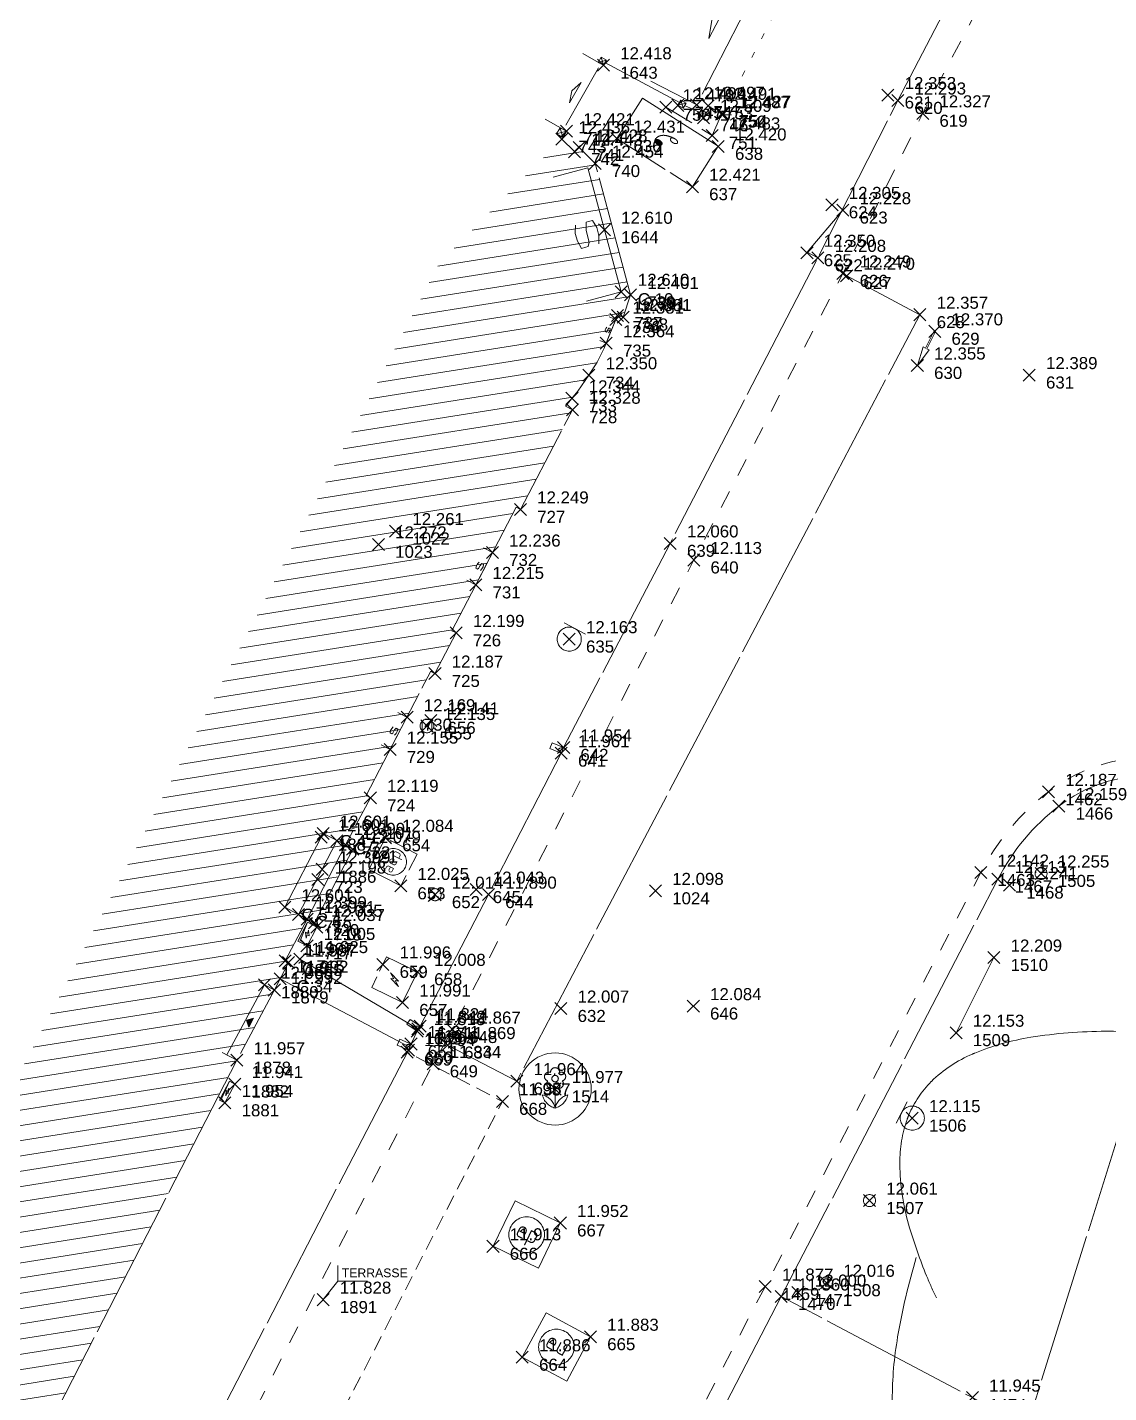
# Model space of a CAD drawing. Header units: metres. Extents: x 1223562 to 1223801, y 7191360 to 7191620.
# Drawn here: x 1223743.31 to 1223761.26, y 7191517.5 to 7191540.15 of the extents above; entities that cross this region are included whole.
import ezdxf

# ---------------------------------------------------------------- set-up
doc = ezdxf.new("R2010")
doc.units = ezdxf.units.M
doc.header["$PDMODE"] = 3
doc.header["$PDSIZE"] = 0.1
for name, pattern in [('LL_0821', [0.7, 0.5, -0.2]), ('LL_0822', [2.5, 2.5, 0]), ('LL_0824', [0.35, 0.1, -0.25]), ('LL_0829', [0.6, 0.3, -0.3]), ('ML_2577', [2.5, 2.5, 0]), ('Rec_Continu', [2.5, 2.5, 0]), ('RL_1103', [0.375, 0.25, -0.125]), ('RL_1105', [2.5, 2.5, 0]), ('RL_1110', [2.5, 2.5, 0]), ('Socle_Continu', [2.5, 2.5, 0]), ('Topo_Continu', [2.5, 2.5, 0]), ('YL_2901', [2.5, 2.5, 0])]:
    doc.linetypes.add(name, pattern=pattern)
for name, color, linetype, lineweight in [('BATIH_SCS', 201, 'Socle_Continu', 13), ('BATIM_SCI', 201, 'Socle_Continu', 13), ('CLOTU_SCS', 212, 'Socle_Continu', 13), ('EAUPO_SCS', 140, 'Socle_Continu', 13), ('ELECT_SCS', 1, 'Socle_Continu', 13), ('GAZFL_SCS', 40, 'Socle_Continu', 13), ('JARDI_SCS', 82, 'Socle_Continu', 13), ('MARQU_PSS', 7, 'Socle_Continu', 13), ('MOBUR_PSS', 251, 'Socle_Continu', 13), ('MOBUR_SCS', 251, 'Socle_Continu', 13), ('SIGNV_SCS', 20, 'Socle_Continu', 13), ('SIGTA_SCI', 7, 'Socle_Continu', 13), ('SIGTM_SCI', 1, 'Socle_Continu', 13), ('SIGTO_SCI', 255, 'Socle_Continu', 13), ('TELEC_SCS', 3, 'Socle_Continu', 13), ('VOIRI_SCS', 7, 'Socle_Continu', 13)]:
    doc.layers.add(name, color=color, linetype=linetype, lineweight=lineweight)
for name, color, linetype, lineweight, true_color in [('BATIM_SCS', 7, 'Socle_Continu', 13, 0xdf7fff), ('EAUPL_SCS', 5, 'Socle_Continu', 13, 0x0000ff), ('EAUUS_SCS', 7, 'Socle_Continu', 13, 0x7f3f00), ('SIGTS_PSS', 7, 'Socle_Continu', 13, 0x9966cc)]:
    doc.layers.add(name, color=color, linetype=linetype, lineweight=lineweight, true_color=true_color)
doc.styles.get("Standard").update_dxf_attribs({"font": 'arial.ttf'})
doc.styles.add('Style_1', font='WINGDNG2.TTF')
doc.styles.add('Style_2', font='WINGDNG3.TTF')
doc.linetypes.add('BL_0068', pattern='A,0.508,-0.254,["}",Style_2,S=0.254,R=0,X=-0.2,Y=-0.12],0.254', length=1.016)
doc.linetypes.add('NL_0902', pattern='A,0,["U",Style_1,S=0.127,R=0,X=-0.105,Y=-0.085],1', length=1)
doc.linetypes.add('SL_1143', pattern='A,0.5,0,["¢",Style_1,S=0.1,R=0,X=0.2,Y=-0.065],0.5', length=1)

# ---------------------------------------------------------------- blocks, each defined once
blk = doc.blocks.new('YP_1521')
at = {"layer": 'SIGTO_SCI', "color": 7, "linetype": 'Socle_Continu'}
blk.add_point((0, 0), dxfattribs=at)
at = {"layer": 'SIGTA_SCI', "linetype": 'Socle_Continu'}
blk.add_attdef('ALT', (0.278, 0.099), '', height=0.2, dxfattribs=at)
at = {"layer": 'SIGTA_SCI', "linetype": 'Socle_Continu', "flags": 9}
blk.add_attdef('CALQUE_ALT', (1.69, -1.18), '', height=0.2, dxfattribs=at)
at = {"layer": 'SIGTM_SCI', "linetype": 'Socle_Continu'}
blk.add_attdef('MAT', (0.278, -0.223), '', height=0.2, dxfattribs=at)
at = {"layer": 'SIGTM_SCI', "linetype": 'Socle_Continu', "flags": 9}
blk.add_attdef('CALQUE_MAT', (1.69, -1.501), '', height=0.2, dxfattribs=at)
at = {"layer": 'SIGTO_SCI', "linetype": 'Socle_Continu', "flags": 9}
for tag, p in [('ID', (1.69, 0.105)), ('NATURE', (1.69, -0.216)), ('FAMILLE', (1.69, -0.538)), ('CALQUE', (1.69, -0.859)), ('PCRS', (1.69, -1.823))]:
    blk.add_attdef(tag, p, '', height=0.2, dxfattribs=at)
blk = doc.blocks.new('LP_0841')
at = {"layer": 'VOIRI_SCS', "linetype": 'Socle_Continu', "flags": 128}
blk.add_lwpolyline([(0, 0), (0, 0.5), (1, 0)], dxfattribs=at)
at = {"layer": 'VOIRI_SCS', "linetype": 'Socle_Continu', "flags": 9}
for tag, p in [('ID', (1.428, 0.548)), ('NATURE', (1.428, 0.227)), ('FAMILLE', (1.428, -0.095)), ('CALQUE', (1.428, -0.416)), ('PCRS', (1.428, -0.737))]:
    blk.add_attdef(tag, p, '', height=0.2, dxfattribs=at)
blk = doc.blocks.new('MP_2578')
at = {"layer": 'MARQU_PSS', "linetype": 'Rec_Continu'}
blk.add_lwpolyline([(0.5, -0.088), (0.5, -0.019), (0, -0.019), (0, 0.019), (0.5, 0.019), (0.5, 0.088), (1, 0)], close=True, dxfattribs=at)
at = {"layer": 'MARQU_PSS', "linetype": 'Rec_Continu', "flags": 9}
for tag, p in [('ID', (0.449, -0.465)), ('NATURE', (0.449, -0.786)), ('FAMILLE', (0.449, -1.108)), ('CALQUE', (0.449, -1.429)), ('PCRS', (0.449, -1.75))]:
    blk.add_attdef(tag, p, '', height=0.2, dxfattribs=at)
blk = doc.blocks.new('HP_0569')
at = {"layer": 'SIGNV_SCS', "linetype": 'Socle_Continu'}
blk.add_line((-0.2, -0.2), (0.2, -0.2), dxfattribs=at)
blk.add_circle((0, 0), 0.2, dxfattribs=at)
at = {"layer": 'SIGNV_SCS', "linetype": 'Socle_Continu', "flags": 9}
for tag, p in [('ID', (0.713, 0.595)), ('NATURE', (0.713, 0.273)), ('FAMILLE', (0.713, -0.048)), ('CALQUE', (0.713, -0.369)), ('PCRS', (0.713, -0.69))]:
    blk.add_attdef(tag, p, '', height=0.2, dxfattribs=at)
blk = doc.blocks.new('IP_0645')
at = {"layer": 'TELEC_SCS', "linetype": 'Socle_Continu'}
h = blk.add_hatch(color=256, dxfattribs=at)
edge = h.paths.add_edge_path()
edge.add_ellipse((0.552, 0.603), major_axis=(-0.0325, 0.0325), ratio=1, start_angle=-134.959, end_angle=45.041, ccw=False)
edge.add_ellipse((0.552, 0.603), major_axis=(0.0325, 0.0325), ratio=1, start_angle=135.041, end_angle=315.041, ccw=False)
h = blk.add_hatch(color=256, dxfattribs=at)
edge = h.paths.add_edge_path()
edge.add_ellipse((0.414, 0.404), major_axis=(0.0324, 0.0324), ratio=1, start_angle=-44.959, end_angle=135.041, ccw=False)
edge.add_ellipse((0.414, 0.404), major_axis=(0.0324, 0.0324), ratio=1, start_angle=135.041, end_angle=315.041, ccw=False)
at = {"layer": 'TELEC_SCS', "linetype": 'Socle_Continu', "flags": 128}
blk.add_lwpolyline([(0, 1), (1, 1), (1, 0), (0, 0)], close=True, dxfattribs=at)
at = {"layer": 'TELEC_SCS', "linetype": 'Socle_Continu'}
for points in [[(0.47, 0.622, 0.070816), (0.429, 0.592, 0.035655), (0.413, 0.573, 0.098491)], [(0.55, 0.649, 0.060394), (0.492, 0.633, 0.025244), (0.47, 0.622, 0.098491)], [(0.598, 0.603, 0.098311), (0.594, 0.621, 0.098491), (0.584, 0.636, 0.098491), (0.57, 0.646, 0.098491), (0.552, 0.649, 0.098491), (0.534, 0.646, 0.098491), (0.52, 0.636, 0.098491), (0.51, 0.621, 0.098491), (0.506, 0.603, 0.000179), (0.506, 0.603, 0.098491)], [(0.378, 0.5, 0.062521), (0.367, 0.41, 0.003745), (0.367, 0.404, 0.098491)], [(0.413, 0.573, 0.059478), (0.388, 0.529, 0.035459), (0.378, 0.5, 0.098491)], [(0.506, 0.603, 0.098311), (0.51, 0.586, 0.098491), (0.52, 0.571, 0.098491), (0.534, 0.561, 0.098491), (0.552, 0.557, 0.098491), (0.57, 0.561, 0.098491), (0.584, 0.571, 0.098491), (0.594, 0.586, 0.098491), (0.598, 0.603, 0.000179), (0.598, 0.603, 0.098491)], [(0.46, 0.404, 0.098311), (0.457, 0.422, 0.098491), (0.447, 0.437, 0.098491), (0.432, 0.447, 0.098491), (0.414, 0.45, 0.098491), (0.397, 0.447, 0.098491), (0.382, 0.437, 0.098491), (0.372, 0.422, 0.098491), (0.369, 0.404, 0.000179), (0.369, 0.404, 0.098491)], [(0.369, 0.404, 0.098311), (0.372, 0.387, 0.098491), (0.382, 0.372, 0.098491), (0.397, 0.362, 0.098491), (0.414, 0.359, 0.098491), (0.432, 0.362, 0.098491), (0.447, 0.372, 0.098491), (0.457, 0.387, 0.098491), (0.46, 0.404, 0.000179), (0.46, 0.404, 0.098491)]]:
    blk.add_lwpolyline(points, format="xyb", dxfattribs=at)
at = {"layer": 'TELEC_SCS', "linetype": 'Socle_Continu', "flags": 9}
for tag, p in [('ID', (1.139, 0.951)), ('NATURE', (1.139, 0.63)), ('FAMILLE', (1.139, 0.309)), ('CALQUE', (1.139, -0.012)), ('PCRS', (1.139, -0.334))]:
    blk.add_attdef(tag, p, '', height=0.2, dxfattribs=at)
blk = doc.blocks.new('BP_0091')
at = {"layer": 'EAUPL_SCS', "linetype": 'Socle_Continu'}
h = blk.add_hatch(color=256, dxfattribs=at)
h.dxf.hatch_style = 1
h.paths.add_polyline_path([(0.094, 0), (0.906, 0, 0.388383)])
blk.add_line((0.906, 0), (0.094, 0), dxfattribs=at)
at = {"layer": 'EAUPL_SCS', "linetype": 'Socle_Continu', "flags": 128}
blk.add_lwpolyline([(0, 0), (0, 0.505), (1, 0.505), (1, 0)], close=True, dxfattribs=at)
at = {"layer": 'EAUPL_SCS', "linetype": 'Socle_Continu'}
blk.add_arc((0.5, -0.444), 0.602, 47.5494, 132.4506, dxfattribs=at)
at = {"layer": 'EAUPL_SCS', "linetype": 'Socle_Continu', "flags": 9}
for tag, p in [('NATURE', (1.448, 0.587)), ('ID', (1.448, 0.909)), ('CALQUE', (1.448, -0.055)), ('FAMILLE', (1.448, 0.266)), ('PCRS', (1.448, -0.377))]:
    blk.add_attdef(tag, p, '', height=0.2, dxfattribs=at)
blk = doc.blocks.new('AP_0001')
at = {"layer": 'EAUPO_SCS', "linetype": 'Socle_Continu'}
blk.add_line((0.113, 0.113), (-0.113, -0.113), dxfattribs=at)
blk.add_circle((0, 0), 0.1, dxfattribs=at)
at = {"layer": 'EAUPO_SCS', "linetype": 'Socle_Continu', "flags": 9}
for tag, p in [('ID', (0.809, 0.507)), ('NATURE', (0.809, 0.186)), ('FAMILLE', (0.809, -0.135)), ('CALQUE', (0.809, -0.456)), ('PCRS', (0.809, -0.778))]:
    blk.add_attdef(tag, p, '', height=0.2, dxfattribs=at)
blk = doc.blocks.new('AP_0003')
at = {"layer": 'EAUPO_SCS', "linetype": 'Socle_Continu', "flags": 128}
blk.add_lwpolyline([(-0.001, 1), (0.999, 1.001), (1, 0.001), (0, 0)], close=True, dxfattribs=at)
at = {"layer": 'EAUPO_SCS', "linetype": 'Socle_Continu', "const_width": 0.0215, "flags": 128}
for points in [[(0.282, 0.597, -0.408207), (0.338, 0.54), (0.338, 0.403), (0.258, 0.403, -1.002527), (0.258, 0.5)], [(0.564, 0.403), (0.484, 0.403, -0.408864), (0.435, 0.452), (0.435, 0.533, -0.99952), (0.564, 0.533), (0.564, 0.5), (0.435, 0.5)], [(0.661, 0.307), (0.661, 0.597), (0.734, 0.597, -0.410969), (0.79, 0.54), (0.79, 0.46, -0.406349), (0.734, 0.403), (0.661, 0.403)]]:
    blk.add_lwpolyline(points, format="xyb", dxfattribs=at)
for points in [[(0.225, 0.597), (0.282, 0.597)], [(0.338, 0.5), (0.258, 0.5)]]:
    blk.add_lwpolyline(points, dxfattribs=at)
at = {"layer": 'EAUPO_SCS', "linetype": 'Socle_Continu'}
blk.add_circle((0.5, 0.5), 0.375, dxfattribs=at)
at = {"layer": 'EAUPO_SCS', "linetype": 'Socle_Continu', "flags": 9}
for tag, p in [('ID', (1.446, 1.029)), ('NATURE', (1.446, 0.708)), ('FAMILLE', (1.446, 0.386)), ('CALQUE', (1.446, 0.065)), ('TYPE', (1.446, -0.577)), ('PCRS', (1.446, -0.256))]:
    blk.add_attdef(tag, p, '', height=0.2, dxfattribs=at)
blk = doc.blocks.new('JP_0701')
at = {"layer": 'GAZFL_SCS', "linetype": 'Socle_Continu'}
for p, q in [((0.35, 0.35), (-0.35, -0.35)), ((-0.35, -0.35), (-0.35, 0.35)), ((-0.35, 0.35), (0.35, -0.35)), ((0.35, 0.35), (0.35, -0.35))]:
    blk.add_line(p, q, dxfattribs=at)
blk.add_circle((0, 0), 0.5, dxfattribs=at)
at = {"layer": 'GAZFL_SCS', "linetype": 'Socle_Continu', "flags": 9}
for tag, p in [('ID', (1.12, 0.58)), ('NATURE', (1.12, 0.26)), ('FAMILLE', (1.12, -0.06)), ('CALQUE', (1.12, -0.38)), ('PCRS', (1.12, -0.71))]:
    blk.add_attdef(tag, p, '', height=0.2, dxfattribs=at)
blk = doc.blocks.new('CP_0163')
at = {"layer": 'EAUUS_SCS', "linetype": 'Socle_Continu'}
blk.add_lwpolyline([(0, 0), (1, 0), (1, 1), (0, 1)], close=True, dxfattribs=at)
at = {"layer": 'EAUUS_SCS', "linetype": 'Socle_Continu', "const_width": 0.0235, "flags": 128}
for points in [[(0.45, 0.412), (0.362, 0.412, -0.405328), (0.31, 0.465), (0.31, 0.553, -0.999132), (0.45, 0.553), (0.45, 0.518), (0.327, 0.518)], [(0.538, 0.624), (0.538, 0.474, 0.410802), (0.6, 0.412), (0.679, 0.412), (0.679, 0.624)]]:
    blk.add_lwpolyline(points, format="xyb", dxfattribs=at)
at = {"layer": 'EAUUS_SCS', "linetype": 'Socle_Continu'}
blk.add_circle((0.5, 0.5), 0.353, dxfattribs=at)
at = {"layer": 'EAUUS_SCS', "linetype": 'Socle_Continu', "flags": 9}
for tag, p in [('ID', (1.381, 1.06)), ('NATURE', (1.381, 0.739)), ('FAMILLE', (1.381, 0.417)), ('CALQUE', (1.381, 0.096)), ('PCRS', (1.381, -0.225)), ('TYPE', (1.381, -0.546))]:
    blk.add_attdef(tag, p, '', height=0.2, dxfattribs=at)
blk = doc.blocks.new('BP_0084')
at = {"layer": 'EAUPL_SCS', "linetype": 'Socle_Continu'}
blk.add_lwpolyline([(0, 0), (1, 0), (1, 1), (0, 1)], close=True, dxfattribs=at)
at = {"layer": 'EAUPL_SCS', "linetype": 'Socle_Continu', "const_width": 0.0235, "flags": 128}
for points in [[(0.464, 0.398), (0.376, 0.398, -0.424), (0.323, 0.451), (0.323, 0.54, -0.997785), (0.464, 0.54), (0.464, 0.504), (0.341, 0.504)], [(0.552, 0.292), (0.552, 0.61), (0.631, 0.61, -0.410802), (0.693, 0.548), (0.693, 0.457, -0.396178), (0.631, 0.398), (0.57, 0.398)]]:
    blk.add_lwpolyline(points, format="xyb", dxfattribs=at)
at = {"layer": 'EAUPL_SCS', "linetype": 'Socle_Continu'}
blk.add_circle((0.5, 0.5), 0.353, dxfattribs=at)
at = {"layer": 'EAUPL_SCS', "linetype": 'Socle_Continu', "flags": 9}
for tag, p in [('ID', (1.321, 1.197)), ('NATURE', (1.321, 0.875)), ('FAMILLE', (1.321, 0.554)), ('CALQUE', (1.321, 0.233)), ('PCRS', (1.321, -0.088)), ('TYPE', (1.321, -0.41))]:
    blk.add_attdef(tag, p, '', height=0.2, dxfattribs=at)
blk = doc.blocks.new('FP_0406')
at = {"layer": 'ELECT_SCS', "linetype": 'Socle_Continu'}
blk.add_hatch(color=256, dxfattribs=at).paths.add_polyline_path([(0, 0), (0, 0.286), (1, 0.286), (0.1, 0.229)])
at = {"layer": 'ELECT_SCS', "linetype": 'Socle_Continu', "flags": 128}
blk.add_lwpolyline([(0, 0.286), (0, 0), (1, 0), (1, 0.286)], close=True, dxfattribs=at)
at = {"layer": 'ELECT_SCS', "linetype": 'Socle_Continu'}
blk.add_lwpolyline([(0, 0), (0, 0.286), (1, 0.286), (0.1, 0.229)], close=True, dxfattribs=at)
at = {"layer": 'ELECT_SCS', "linetype": 'Socle_Continu', "flags": 128}
blk.add_lwpolyline([(0.689, 0.161), (0.466, 0.074), (0.473, 0.136), (0.314, 0.12), (0.54, 0.215), (0.526, 0.147), (0.689, 0.161)], dxfattribs=at)
at = {"layer": 'ELECT_SCS', "linetype": 'Socle_Continu', "flags": 9}
for tag, p in [('ID', (1.244, 0.678)), ('NATURE', (1.244, 0.357)), ('FAMILLE', (1.244, 0.035)), ('CALQUE', (1.244, -0.286)), ('PCRS', (1.244, -0.607))]:
    blk.add_attdef(tag, p, '', height=0.2, dxfattribs=at)
blk = doc.blocks.new('SP_1161')
at = {"layer": 'CLOTU_SCS', "linetype": 'Socle_Continu'}
for p, q in [((0, 0), (0, 0.2745)), ((1, 0.2745), (1, 0)), ((0.5, 0.1545), (0.3438, 0.103)), ((0.6563, 0.103), (0.5, 0.1545)), ((0.3438, 0.103), (0.6563, 0.103)), ((0.0625, 0), (0.9375, 0))]:
    blk.add_line(p, q, dxfattribs=at)
at = {"layer": 'CLOTU_SCS', "linetype": 'Socle_Continu', "flags": 9}
for tag, p in [('ID', (1.3598, 0.3853)), ('NATURE', (1.3598, 0.0641)), ('FAMILLE', (1.3598, -0.2572)), ('CALQUE', (1.3598, -0.5785)), ('PCRS', (1.3598, -0.8998))]:
    blk.add_attdef(tag, p, '', height=0.2, dxfattribs=at)
blk = doc.blocks.new('TP_1203')
at = {"layer": 'JARDI_SCS', "linetype": 'Socle_Continu'}
for points in [[(0.3171, 0.1998, 0.007667), (0.3097, 0.2185, 0.026874), (0.2793, 0.282, 0.047786), (0.2363, 0.3458, 0.023985), (0.2196, 0.3641, 0.040407), (0.1879, 0.391, 0.05708), (0.1498, 0.4122, 0.021505), (0.1343, 0.4178, 0.075257), (0.0789, 0.4262, 0.004647), (0.0754, 0.4262, 0.067031), (0.0113, 0.4161, 0.025669), (-0.025, 0.4032, 0.024468), (-0.0582, 0.3875, 0.036292), (-0.1329, 0.3405)], [(-0.0204, 0.3686, 0.026081), (-0.1467, 0.3752, 0.000498), (-0.1491, 0.3752, 0.000061), (-0.1493, 0.3752, 0.039737), (-0.2542, 0.3668, 0.05935), (-0.3324, 0.3448, 0.002412), (-0.3355, 0.3435, 0.092506), (-0.393, 0.3053, 0.000753), (-0.3933, 0.305, 0.098491), (-0.4244, 0.2585, 0.011844), (-0.4269, 0.2521, 0.083514), (-0.4371, 0.1912, 0.009601), (-0.437, 0.184, 0.062383), (-0.4234, 0.101, 0.027233), (-0.3998, 0.0339, 0.012932), (-0.386, 0.003)], [(0.3734, -0.1657, 0.034341), (0.42, -0.0853, 0.016386), (0.4306, -0.0619, 0.033024), (0.4472, -0.0128, 0.065516), (0.4552, 0.0476, 0.004498), (0.4551, 0.0518, 0.088708), (0.4437, 0.1085, 0.001985), (0.4432, 0.1097, 0.087204), (0.4129, 0.1572, 0.010127), (0.4065, 0.1639, 0.060799), (0.3628, 0.1981, 0.037701), (0.3113, 0.2242, 0.012492), (0.2934, 0.231, 0.034867), (0.2046, 0.2561)], [(-0.4141, 0.0593, 0.030688), (-0.4401, -0.0515, 0.042762), (-0.4476, -0.1391, 0.002681), (-0.4475, -0.1447, 0.068057), (-0.4366, -0.2203, 0.027564), (-0.4302, -0.2384, 0.0661), (-0.4071, -0.2783, 0.02929), (-0.3949, -0.292, 0.071575), (-0.3592, -0.3187, 0.024959), (-0.3395, -0.3281, 0.055555), (-0.2929, -0.3415, 0.042997), (-0.2266, -0.3473, 0.011964), (-0.2081, -0.3468, 0.03671), (-0.1048, -0.3345)], [(0.064, -0.3627, 0.004702), (0.0762, -0.3679, 0.029397), (0.1549, -0.3952, 0.053456), (0.231, -0.4084, 0.017025), (0.2434, -0.4088, 0.067312), (0.292, -0.4022, 0.029038), (0.3048, -0.3978, 0.085197), (0.3382, -0.3767, 0.008842), (0.3415, -0.3736, 0.097758), (0.3694, -0.3319, 0.000163), (0.3695, -0.3318, 0.072483), (0.3857, -0.2677, 0.026786), (0.3883, -0.2187, 0.018833), (0.387, -0.1842, 0.02958), (0.3734, -0.0814)], [(-0.2735, -0.3064, 0.039486), (-0.23, -0.3798, 0.04359), (-0.1978, -0.4182, 0.016585), (-0.1839, -0.4312, 0.081902), (-0.1391, -0.4591, 0.006579), (-0.1351, -0.4607, 0.089308), (-0.0921, -0.4684, 0.016983), (-0.0837, -0.4681, 0.078527), (-0.037, -0.4569, 0.013117), (-0.0296, -0.4536, 0.063228), (0.0271, -0.4171, 0.02257), (0.0606, -0.3865, 0.018838), (0.0864, -0.3587, 0.027877), (0.1484, -0.2782)]]:
    blk.add_lwpolyline(points, format="xyb", dxfattribs=at)
at = {"layer": 'JARDI_SCS', "linetype": 'Socle_Continu', "flags": 9}
for tag, p in [('ID', (0.8891, 0.2461)), ('NATURE', (0.8891, -0.0752)), ('FAMILLE', (0.8891, -0.3964)), ('CALQUE', (0.8891, -0.7177)), ('PCRS', (0.8891, -1.039))]:
    blk.add_attdef(tag, p, '', height=0.2, dxfattribs=at)
blk = doc.blocks.new('LP_0843')
at = {"layer": 'VOIRI_SCS', "linetype": 'Socle_Continu'}
blk.add_circle((0, 0), 0.1, dxfattribs=at)
at = {"layer": 'VOIRI_SCS', "linetype": 'Socle_Continu', "flags": 9}
for tag, p in [('ID', (0.829, 0.061)), ('NATURE', (0.829, -0.26)), ('FAMILLE', (0.829, -0.582)), ('CALQUE', (0.829, -0.903)), ('PCRS', (0.829, -1.224))]:
    blk.add_attdef(tag, p, '', height=0.2, dxfattribs=at)
blk = doc.blocks.new('RP_1121')
at = {"layer": 'BATIM_SCS', "linetype": 'Socle_Continu'}
blk.add_hatch(color=256, dxfattribs=at).paths.add_polyline_path([(0.438, 0.086), (0.5, 0.172), (0.563, 0.086)])
for p, q in [((0, 0.276), (0, 0)), ((0.438, 0.086), (0.5, 0.172)), ((0.5, 0.172), (0.563, 0.086)), ((1, -0.001), (1, 0.275)), ((0.563, 0.086), (0.438, 0.086))]:
    blk.add_line(p, q, dxfattribs=at)
at = {"layer": 'BATIM_SCS', "linetype": 'Socle_Continu', "flags": 9}
for tag, p in [('ID', (1.431, 0.651)), ('NATURE', (1.431, 0.33)), ('FAMILLE', (1.431, 0.008)), ('CALQUE', (1.431, -0.313)), ('PCRS', (1.431, -0.634))]:
    blk.add_attdef(tag, p, '', height=0.2, dxfattribs=at)
blk = doc.blocks.new('FP_0409')
at = {"layer": 'ELECT_SCS', "linetype": 'Socle_Continu', "flags": 128}
blk.add_lwpolyline([(0.926, 0.6), (0.926, 0), (0, 0), (0, 0.6)], close=True, dxfattribs=at)
blk.add_lwpolyline([(0.344, 0.185), (0.449, 0.366), (0.478, 0.319), (0.578, 0.417), (0.475, 0.229), (0.447, 0.283), (0.344, 0.185)], dxfattribs=at)
at = {"layer": 'ELECT_SCS', "linetype": 'Socle_Continu', "flags": 9}
for tag, p in [('ID', (1.305, 0.873)), ('NATURE', (1.305, 0.552)), ('FAMILLE', (1.305, 0.231)), ('CALQUE', (1.305, -0.091)), ('PCRS', (1.305, -0.412))]:
    blk.add_attdef(tag, p, '', height=0.2, dxfattribs=at)
blk = doc.blocks.new('RP_1123')
at = {"layer": 'BATIM_SCS', "linetype": 'Socle_Continu'}
for p, q in [((0, 0.25), (0, 0)), ((0.3647, 0.1875), (0.4208, 0.2032)), ((0.4769, 0.2032), (0.4208, 0.2032)), ((0.4769, 0.2032), (0.533, 0.1875)), ((0.8976, 0), (0.8976, 0.25)), ((0.3647, 0.1875), (0.3647, 0.1562)), ((0.3647, 0.1407), (0.3647, 0.1562)), ((0.3647, 0.1407), (0.3927, 0.125)), ((0.3927, 0.125), (0.4769, 0.125)), ((0.4769, 0.125), (0.533, 0.1094)), ((0.533, 0.1094), (0.533, 0.0938)), ((0, 0), (0.8976, 0)), ((0.4208, 0.0469), (0.3647, 0.0625)), ((0.4769, 0.0469), (0.4208, 0.0469)), ((0.533, 0.0625), (0.4769, 0.0469)), ((0.533, 0.0938), (0.533, 0.0625))]:
    blk.add_line(p, q, dxfattribs=at)
at = {"layer": 'BATIM_SCS', "linetype": 'Socle_Continu', "flags": 9}
for tag, p in [('ID', (1.2471, 0.8053)), ('NATURE', (1.2471, 0.484)), ('FAMILLE', (1.2471, 0.1627)), ('CALQUE', (1.2471, -0.1586)), ('PCRS', (1.2471, -0.4798))]:
    blk.add_attdef(tag, p, '', height=0.2, dxfattribs=at)
blk = doc.blocks.new('*U64')
at = {"layer": 'BATIM_SCI', "linetype": 'Socle_Continu'}
blk.add_line((0.34, 0.425), (0, 0), dxfattribs=at)
at = {"layer": 'BATIM_SCI', "linetype": 'Socle_Continu', "flags": 128}
blk.add_lwpolyline([(1.013, 0.425), (0.34, 0.425), (0.34, 0.782)], dxfattribs=at)
at = {"layer": 'BATIM_SCI', "linetype": 'Socle_Continu'}
blk.add_point((0, 0), dxfattribs=at)
blk.add_attdef('TXT', (0.428, 0.512), '', height=0.2, dxfattribs=at)
at = {"layer": 'BATIM_SCI', "linetype": 'Socle_Continu', "flags": 9}
for tag, p in [('ID', (1.967, 0.144)), ('NATURE', (1.967, -0.177)), ('FAMILLE', (1.967, -0.499)), ('CALQUE', (1.967, -0.82)), ('PCRS', (1.967, -1.141))]:
    blk.add_attdef(tag, p, '', height=0.2, dxfattribs=at)
blk = doc.blocks.new('SP_1162')
at = {"layer": 'CLOTU_SCS', "linetype": 'Socle_Continu'}
for p, q in [((0, 0), (0.45, 0.45)), ((0, 0.45), (0.45, 0))]:
    blk.add_line(p, q, dxfattribs=at)
at = {"layer": 'CLOTU_SCS', "linetype": 'Socle_Continu', "flags": 128}
blk.add_lwpolyline([(0.45, 0), (0, 0), (0, 0.45), (0.45, 0.45)], close=True, dxfattribs=at)
at = {"layer": 'CLOTU_SCS', "linetype": 'Socle_Continu', "flags": 9}
for tag, p in [('NATURE', (1.089, -0.022)), ('ID', (1.089, 0.299)), ('CALQUE', (1.089, -0.665)), ('FAMILLE', (1.089, -0.344)), ('PCRS', (1.089, -0.986))]:
    blk.add_attdef(tag, p, '', height=0.2, dxfattribs=at)
blk = doc.blocks.new('NP_2607')
at = {"layer": 'MOBUR_PSS', "linetype": 'Socle_Continu', "flags": 128}
blk.add_lwpolyline([(0, 0.023, 1.082498), (0.06, 0.067, 1.082498), (0.037, 0.137, 1.082498), (-0.037, 0.137, 1.082498), (-0.06, 0.067, 1.082498), (0, 0.023), (0, -0.158)], format="xyb", dxfattribs=at)
for points in [[(-0.106, -0.048, 0.278028), (0, -0.158, 0.278028)], [(0, -0.158, 0.278028), (0.107, -0.048, 0.278028)]]:
    blk.add_lwpolyline(points, format="xyb", close=True, dxfattribs=at)
at = {"layer": 'MOBUR_PSS', "linetype": 'Topo_Continu'}
blk.add_circle((0, 0), 0.3, dxfattribs=at)
at = {"layer": 'MOBUR_PSS', "linetype": 'Socle_Continu'}
blk.add_circle((0, 0.086), 0.027, dxfattribs=at)
at = {"layer": 'MOBUR_PSS', "linetype": 'Topo_Continu', "flags": 9}
for tag, p in [('ID', (1.099, 0.147)), ('NATURE', (1.099, -0.175)), ('FAMILLE', (1.099, -0.496)), ('CALQUE', (1.099, -0.817))]:
    blk.add_attdef(tag, p, '', height=0.2, dxfattribs=at)
at = {"layer": 'MOBUR_PSS', "linetype": 'Socle_Continu', "flags": 9}
blk.add_attdef('PCRS', (1.099, -1.138), '', height=0.2, dxfattribs=at)

msp = doc.modelspace()

# ---------------------------------------------------------------- hatches: boundary and pattern name
at = {"layer": 'BATIH_SCS', "linetype": 'Socle_Continu'}
h = msp.add_hatch(dxfattribs=at)
h.set_pattern_fill('RL_1107', color=256, angle=324, pattern_type=2)
h.set_pattern_definition([(9, (0, 0), (-0.03910861626, 0.246922085149), [])])
h.paths.add_polyline_path([(1223752.918, 7191534.909), (1223752.916, 7191534.91), (1223752.881, 7191534.826), (1223752.765, 7191534.597), (1223752.631, 7191534.377), (1223752.445, 7191534.114), (1223752.242, 7191533.865), (1223752.357, 7191533.805), (1223751.494, 7191532.151), (1223751.423, 7191532.188), (1223751.032, 7191531.436), (1223751.032, 7191531.435), (1223750.753, 7191530.898), (1223750.357, 7191530.139), (1223750.428, 7191530.102), (1223750.076, 7191529.428), (1223750.005, 7191529.465), (1223748.932, 7191527.403), (1223749.003, 7191527.366), (1223748.591, 7191526.584), (1223748.71, 7191526.516), (1223748.074, 7191525.294), (1223747.954, 7191525.354), (1223747.59, 7191524.66), (1223747.643, 7191524.633), (1223747.41, 7191524.178), (1223746.787, 7191523.012), (1223743.546, 7191516.711), (1223743.386, 7191516.785), (1223743.313, 7191516.608), (1223742.583, 7191515.194), (1223741.934, 7191513.92), (1223741.357, 7191512.813), (1223740.955, 7191512.044), (1223740.491, 7191511.13), (1223737.493, 7191505.304), (1223736.247, 7191502.87), (1223736.069, 7191502.548), (1223733.443, 7191503.998), (1223750.149, 7191536.237), (1223752.18, 7191538.293), (1223752.391, 7191538.087), (1223752.47, 7191538.155), (1223752.735, 7191537.889), (1223753.322, 7191535.71), (1223753.201, 7191535.342), (1223753.106, 7191535.368), (1223753.075, 7191535.301)])
h.paths.add_polyline_path([(1223742.882, 7191516.137), (1223742.832, 7191516.039), (1223742.78, 7191516.128)], flags=16)
h.paths.add_polyline_path([(1223742.133, 7191514.692), (1223742.085, 7191514.596), (1223742.032, 7191514.683)], flags=16)
h.paths.add_polyline_path([(1223747.061, 7191523.708), (1223746.983, 7191523.563), (1223746.94, 7191523.695), (1223746.927, 7191523.671)], flags=16)
h.paths.add_polyline_path([(1223741.105, 7191512.517), (1223741.055, 7191512.421), (1223741.003, 7191512.509)], flags=16)
h.paths.add_polyline_path([(1223739.079, 7191508.941), (1223739.023, 7191508.826), (1223738.974, 7191508.922)], flags=16)
h.paths.add_polyline_path([(1223749.331, 7191528.444), (1223749.343, 7191528.502), (1223749.357, 7191528.516), (1223749.339, 7191528.482), (1223749.331, 7191528.444), (1223749.359, 7191528.429), (1223749.377, 7191528.441), (1223749.403, 7191528.492), (1223749.43, 7191528.52), (1223749.458, 7191528.506), (1223749.446, 7191528.448), (1223749.433, 7191528.434), (1223749.45, 7191528.467), (1223749.458, 7191528.506), (1223749.43, 7191528.52), (1223749.403, 7191528.492), (1223749.368, 7191528.425)], flags=16)
h.paths.add_polyline_path([(1223750.754, 7191531.175), (1223750.766, 7191531.233), (1223750.78, 7191531.247), (1223750.762, 7191531.213), (1223750.754, 7191531.175), (1223750.782, 7191531.16), (1223750.8, 7191531.172), (1223750.826, 7191531.223), (1223750.853, 7191531.251), (1223750.881, 7191531.237), (1223750.869, 7191531.179), (1223750.856, 7191531.165), (1223750.873, 7191531.198), (1223750.881, 7191531.237), (1223750.853, 7191531.251), (1223750.826, 7191531.223), (1223750.791, 7191531.155)], flags=16)
h.paths.add_polyline_path([(1223752.9, 7191535.101), (1223752.904, 7191535.142), (1223752.913, 7191535.153), (1223752.903, 7191535.128), (1223752.9, 7191535.101), (1223752.914, 7191535.096), (1223752.92, 7191535.093), (1223752.932, 7191535.102), (1223752.947, 7191535.139), (1223752.963, 7191535.161), (1223752.97, 7191535.158), (1223752.984, 7191535.153), (1223752.979, 7191535.112), (1223752.971, 7191535.101), (1223752.981, 7191535.126), (1223752.984, 7191535.153), (1223752.963, 7191535.161), (1223752.947, 7191535.139), (1223752.927, 7191535.09)], flags=16)

# ---------------------------------------------------------------- linework, layer by layer
at = {"layer": 'BATIM_SCS', "linetype": 'RL_1105', "flags": 128}
for points in [[(1223753.106, 7191535.368), (1223753.201, 7191535.342), (1223753.322, 7191535.71), (1223752.735, 7191537.889), (1223752.47, 7191538.155), (1223752.391, 7191538.087), (1223752.18, 7191538.293)], [(1223752.242, 7191533.865), (1223752.445, 7191534.114), (1223752.631, 7191534.377), (1223752.765, 7191534.597), (1223752.881, 7191534.826), (1223752.979, 7191535.063), (1223753.075, 7191535.301), (1223753.106, 7191535.368)], [(1223747.643, 7191524.633), (1223747.59, 7191524.66), (1223747.954, 7191525.354), (1223748.591, 7191526.584), (1223749.003, 7191527.366), (1223748.932, 7191527.403), (1223750.005, 7191529.465), (1223750.076, 7191529.428), (1223750.428, 7191530.102), (1223750.357, 7191530.139), (1223751.423, 7191532.188), (1223751.494, 7191532.151), (1223752.357, 7191533.805), (1223752.242, 7191533.865)], [(1223736.069, 7191502.548), (1223736.247, 7191502.87), (1223737.493, 7191505.304), (1223740.491, 7191511.13), (1223740.955, 7191512.044), (1223741.357, 7191512.813), (1223741.934, 7191513.92), (1223742.583, 7191515.194), (1223743.313, 7191516.608), (1223743.386, 7191516.785), (1223743.546, 7191516.711), (1223746.787, 7191523.012), (1223747.41, 7191524.178), (1223747.643, 7191524.633)]]:
    msp.add_lwpolyline(points, dxfattribs=at)
at = {"layer": 'BATIM_SCS', "linetype": 'RL_1110', "flags": 128}
for points in [[(1223748.218, 7191526.772), (1223748.187, 7191526.713), (1223747.582, 7191525.55)], [(1223748.448, 7191526.652), (1223748.203, 7191526.18), (1223747.812, 7191525.43)], [(1223747.954, 7191525.354), (1223748.074, 7191525.294), (1223748.71, 7191526.516), (1223748.591, 7191526.584)], [(1223748.591, 7191526.584), (1223748.218, 7191526.772)], [(1223747.954, 7191525.354), (1223747.582, 7191525.55)], [(1223747.245, 7191524.265), (1223746.622, 7191523.1)]]:
    msp.add_lwpolyline(points, dxfattribs=at)
at = {"layer": 'BATIM_SCS', "linetype": 'RL_1103', "flags": 128}
msp.add_lwpolyline([(1223745.707, 7191515.602), (1223747.317, 7191514.802), (1223751.194, 7191522.329), (1223749.616, 7191523.147)], dxfattribs=at)
at = {"layer": 'CLOTU_SCS', "linetype": 'SL_1143'}
for points in [[(1223752.897, 7191539.564), (1223754.131, 7191538.9)], [(1223754.468, 7191538.74), (1223754.218, 7191538.851)]]:
    msp.add_lwpolyline(points, dxfattribs=at)
at = {"layer": 'EAUPL_SCS', "linetype": 'BL_0068', "flags": 128}
for points in [[(1223747.833, 7191524.691), (1223749.791, 7191523.535)], [(1223747.506, 7191524.364), (1223749.656, 7191523.231)]]:
    msp.add_lwpolyline(points, dxfattribs=at)
at = {"layer": 'MARQU_PSS', "linetype": 'ML_2577', "flags": 128}
msp.add_lwpolyline([(1223756.908, 7191536.029), (1223758.124, 7191535.382), (1223751.434, 7191522.666), (1223750.282, 7191523.264)], dxfattribs=at)
at = {"layer": 'MOBUR_SCS', "linetype": 'NL_0902', "flags": 128}
msp.add_lwpolyline([(1223758.724, 7191523.469), (1223759.351, 7191524.716)], dxfattribs=at)
at = {"layer": 'SIGTS_PSS', "linetype": 'YL_2901', "flags": 128}
msp.add_lwpolyline([(1223754.624, 7191615.542), (1223774.768, 7191564.41), (1223759.899, 7191516.921), (1223739.481, 7191487.157), (1223712.27, 7191430.488), (1223666.985, 7191365.329), (1223604.313, 7191397.356), (1223562.746, 7191366.34)], dxfattribs=at)
at = {"layer": 'VOIRI_SCS', "linetype": 'LL_0829', "flags": 128}
msp.add_lwpolyline([(1223752.475, 7191604.343), (1223752.751, 7191604.461), (1223754.36, 7191600.152), (1223756.06, 7191595.661), (1223757.142, 7191592.616), (1223757.927, 7191590.51), (1223759.083, 7191587.643), (1223762.406, 7191579.414), (1223762.908, 7191578.157), (1223764.002, 7191575.443), (1223765.787, 7191571.039), (1223767.498, 7191566.83), (1223767.926, 7191565.747), (1223768.066, 7191565.37), (1223769.643, 7191561.476), (1223769.815, 7191561.017), (1223769.425, 7191560.247), (1223766.949, 7191555.533), (1223764.97, 7191551.709), (1223762.659, 7191547.281), (1223762.626, 7191547.283), (1223761.802, 7191545.64), (1223760.524, 7191543.187), (1223758.17, 7191538.723), (1223756.846, 7191536.066), (1223754.37, 7191531.312), (1223750.366, 7191523.521), (1223750.044, 7191522.952), (1223746.156, 7191515.393), (1223744.617, 7191512.385), (1223743.605, 7191510.507), (1223739.637, 7191502.779), (1223739.391, 7191502.359), (1223738.931, 7191502.573)], dxfattribs=at)
at = {"layer": 'VOIRI_SCS', "linetype": 'LL_0822', "flags": 128}
for points in [[(1223764.774, 7191552.442), (1223762.39, 7191547.853), (1223761.904, 7191546.92), (1223761.343, 7191545.869), (1223760.526, 7191544.27), (1223759.544, 7191542.373), (1223757.757, 7191538.936), (1223756.43, 7191536.325), (1223753.98, 7191531.588), (1223752.211, 7191528.202)], [(1223752.172, 7191528.106), (1223750.964, 7191525.76), (1223749.832, 7191523.577)], [(1223749.778, 7191523.496), (1223749.678, 7191523.282)], [(1223749.635, 7191523.18), (1223745.707, 7191515.602), (1223744.193, 7191512.713)], [(1223755.823, 7191519.093), (1223753.482, 7191514.57), (1223752.512, 7191512.685)]]:
    msp.add_lwpolyline(points, dxfattribs=at)
at = {"layer": 'VOIRI_SCS', "linetype": 'LL_0824', "flags": 128}
msp.add_lwpolyline([(1223754.852, 7191538.716), (1223756.37, 7191541.652), (1223756.328, 7191541.682)], dxfattribs=at)
at = {"layer": 'VOIRI_SCS', "linetype": 'LL_0821', "flags": 128}
msp.add_lwpolyline([(1223753.909, 7191538.823), (1223754.674, 7191538.356), (1223754.832, 7191538.708), (1223754.611, 7191538.848)], dxfattribs=at)
at = {"layer": 'VOIRI_SCS', "linetype": 'LL_0829', "flags": 128}
msp.add_lwpolyline([(1223773.531, 7191506.827, -0.005775), (1223771.08, 7191512.627, -0.005427), (1223768.901, 7191518.127, 0.00064), (1223766.56, 7191524.203), (1223765.874, 7191526.009), (1223765.747, 7191526.285), (1223765.673, 7191526.414), (1223765.61, 7191526.502), (1223765.585, 7191526.534), (1223765.483, 7191526.641), (1223765.368, 7191526.739), (1223765.119, 7191526.913), (1223764.612, 7191527.211), (1223764.017, 7191527.483), (1223763.269, 7191527.824, 0.089115), (1223761.86, 7191528.036, 0.157897), (1223760.257, 7191527.465, 0.109364), (1223759.133, 7191526.126), (1223755.556, 7191519.257), (1223753.176, 7191514.7), (1223752.223, 7191512.822), (1223751.117, 7191510.699), (1223747.81, 7191504.349), (1223746.535, 7191501.87), (1223745.252, 7191499.378), (1223745.082, 7191499.037), (1223745.178, 7191498.99), (1223745.212, 7191499.026), (1223745.381, 7191498.952)], format="xyb", dxfattribs=at)
at = {"layer": 'VOIRI_SCS', "linetype": 'LL_0822', "flags": 128}
msp.add_lwpolyline([(1223763.048, 7191527.565, 0.06558), (1223761.959, 7191527.732, 0.171093), (1223760.43, 7191527.229, 0.109278), (1223759.417, 7191526.018), (1223755.823, 7191519.093), (1223758.994, 7191517.415), (1223759.798, 7191516.97)], format="xyb", dxfattribs=at)

# ---------------------------------------------------------------- block references
at = {"layer": 'BATIM_SCI', "linetype": 'Socle_Continu', "xscale": 0.7265672, "yscale": 0.7265672, "zscale": 0.7265672}
msp.add_blockref('*U64', (1223748.218, 7191519.04), dxfattribs=at).add_auto_attribs({'TXT': 'TERRASSE'})
at = {"layer": 'BATIM_SCS', "linetype": 'Socle_Continu'}
for p, xscale, yscale, zscale, rotation in [((1223753.165, 7191535.762), 2.374263136244291, 2.374263136244291, 2.374263136244291, 105.0738027980917), ((1223752.918, 7191534.909), 0.470229738122801, 0.470229738122801, 0.470229738122801, 68.19100844878422), ((1223750.753, 7191530.898), 0.6749059395041591, 0.6749059395041591, 0.6749059395041591, 62.50493775688857), ((1223749.33, 7191528.167), 0.6749059395041591, 0.6749059395041591, 0.6749059395041591, 62.50415030202009)]:
    msp.add_blockref('RP_1123', p, dxfattribs=dict(at, xscale=xscale, yscale=yscale, zscale=zscale, rotation=rotation))
at = {"layer": 'BATIM_SCS', "linetype": 'Socle_Continu', "xscale": 1.321597040342975, "rotation": 61.88672511720879}
msp.add_blockref('RP_1121', (1223746.787, 7191523.012), dxfattribs=at)
at = {"layer": 'CLOTU_SCS', "linetype": 'Socle_Continu', "xscale": 3.107380396113951, "yscale": 3.107380396113951, "rotation": 62.84222418736989}
msp.add_blockref('SP_1161', (1223754.419, 7191538.866), dxfattribs=at)
at = {"layer": 'CLOTU_SCS', "linetype": 'Socle_Continu'}
for name, p, xscale, yscale, zscale, rotation in [('SP_1161', (1223752.206, 7191538.456), 1.254302409963832, 1.254302409963832, 1.254302409963832, 60.23670960408528), ('SP_1162', (1223752.872, 7191539.52), 0.222221713670202, 0.222221713670202, 0.222221713670202, 60.69348609867012), ('SP_1162', (1223754.107, 7191538.856), 0.222221713670202, 0.222221713670202, 0.222221713670202, 330.6934860986701), ('SP_1162', (1223754.531, 7191538.648), 0.222221713670202, 0.222221713670202, 0.222221713670202, 60.69348609867009), ('SP_1162', (1223752.258, 7191538.426), 0.2666667429137742, 0.2666667429137742, 0.2666667429137742, 150.6934860986701)]:
    msp.add_blockref(name, p, dxfattribs=dict(at, xscale=xscale, yscale=yscale, zscale=zscale, rotation=rotation))
at = {"layer": 'EAUPL_SCS', "linetype": 'Socle_Continu'}
for name, p, xscale, yscale, rotation in [('BP_0091', (1223752.172, 7191528.106), 0.1035494328732517, 0.4038, 67.89630272792775), ('BP_0091', (1223749.778, 7191523.496), 0.09701880534191408, 0.4038, 56.3818376594942), ('BP_0091', (1223749.635, 7191523.18), 0.11013446921911, 0.4038, 66.93044750492787), ('BP_0084', (1223751.039, 7191519.925), 0.8358186540949948, 0.8358186540949948, 334.1206178825865)]:
    msp.add_blockref(name, p, dxfattribs=dict(at, xscale=xscale, yscale=yscale, rotation=rotation))
at = {"layer": 'EAUPO_SCS', "linetype": 'Socle_Continu', "xscale": 0.5925004476602729, "yscale": 0.5925004476602729, "rotation": 62.63763432095354}
msp.add_blockref('AP_0003', (1223749.507, 7191525.905), dxfattribs=at)
at = {"layer": 'EAUPO_SCS', "linetype": 'Socle_Continu'}
msp.add_blockref('AP_0001', (1223750.078, 7191525.759), dxfattribs=at)
at = {"layer": 'EAUUS_SCS', "linetype": 'Socle_Continu', "xscale": 0.8357078819686713, "yscale": 0.8357078819686713, "rotation": 331.764512466181}
msp.add_blockref('CP_0163', (1223751.525, 7191518.084), dxfattribs=at)
at = {"layer": 'ELECT_SCS', "linetype": 'Socle_Continu'}
for p, xscale, yscale, rotation in [((1223747.952, 7191524.909), 0.3524781240376157, 0.6, 62.75777766918601), ((1223746.589, 7191522.305), 0.3528515465299236, 0.3528515465299236, 62.10656995458303)]:
    msp.add_blockref('FP_0406', p, dxfattribs=dict(at, xscale=xscale, yscale=yscale, rotation=rotation))
at = {"layer": 'ELECT_SCS', "linetype": 'Socle_Continu', "xscale": 0.6112, "yscale": 0.947641459482095, "zscale": 0.947641459482095, "rotation": 64.11391229615096}
msp.add_blockref('FP_0409', (1223749.537, 7191523.97), dxfattribs=at)
at = {"layer": 'GAZFL_SCS', "linetype": 'Socle_Continu', "xscale": 0.2259808845439967, "yscale": 0.2259808845439967}
msp.add_blockref('JP_0701', (1223749.943, 7191528.558), dxfattribs=at)
at = {"layer": 'JARDI_SCS', "linetype": 'Socle_Continu', "xscale": 11.88547917796001, "yscale": 11.88547917796001}
msp.add_blockref('TP_1203', (1223762.985, 7191519.033), dxfattribs=at)
at = {"layer": 'MARQU_PSS', "linetype": 'Socle_Continu', "xscale": 0.6362612132733446, "yscale": 0.6362612132733446, "rotation": 243.0089486803438}
msp.add_blockref('MP_2578', (1223758.37, 7191535.106), dxfattribs=at)
at = {"layer": 'MOBUR_PSS', "linetype": 'Socle_Continu', "xscale": 1.99999999789992, "yscale": 1.99999999789992, "zscale": 1.99999999789992}
msp.add_blockref('NP_2607', (1223752.069, 7191522.535), dxfattribs=at)
at = {"layer": 'SIGNV_SCS', "linetype": 'Socle_Continu'}
for p, rotation in [((1223752.304, 7191529.999), 152.4105347448497), ((1223757.997, 7191522.052), 242.572309817348)]:
    msp.add_blockref('HP_0569', p, dxfattribs=dict(at, rotation=rotation))
at = {"layer": 'SIGTO_SCI', "linetype": 'Socle_Continu'}
for p, values in [((1223752.872, 7191539.52), {'ALT': '12.418', 'MAT': '1643'}), ((1223757.592, 7191539.026), {'ALT': '12.353', 'MAT': '621'}), ((1223753.909, 7191538.823), {'ALT': '12.479', 'MAT': '750'}), ((1223754.107, 7191538.856), {'ALT': '12.490', 'MAT': '745'}), ((1223754.419, 7191538.866), {'ALT': '12.497', 'MAT': '747'}), ((1223754.611, 7191538.848), {'ALT': '12.491', 'MAT': '753'}), ((1223754.852, 7191538.716), {'ALT': '12.427', 'MAT': '754'}), ((1223757.757, 7191538.936), {'ALT': '12.293', 'MAT': '620'}), ((1223758.17, 7191538.723), {'ALT': '12.327', 'MAT': '619'}), ((1223754.531, 7191538.648), {'ALT': '12.509', 'MAT': '746'}), ((1223754.832, 7191538.708), {'ALT': '12.487', 'MAT': '752'}), ((1223752.18, 7191538.293), {'ALT': '12.436', 'MAT': '743'}), ((1223752.258, 7191538.426), {'ALT': '12.421', 'MAT': '744'}), ((1223753.092, 7191538.303), {'ALT': '12.431', 'MAT': '636'}), ((1223754.674, 7191538.356), {'ALT': '12.483', 'MAT': '751'}), ((1223752.391, 7191538.087), {'ALT': '12.443', 'MAT': '742'}), ((1223752.47, 7191538.155), {'ALT': '12.428', 'MAT': '741'}), ((1223754.777, 7191538.174), {'ALT': '12.420', 'MAT': '638'}), ((1223752.735, 7191537.889), {'ALT': '12.454', 'MAT': '740'}), ((1223754.348, 7191537.505), {'ALT': '12.421', 'MAT': '637'}), ((1223756.665, 7191537.204), {'ALT': '12.305', 'MAT': '624'}), ((1223756.844, 7191537.116), {'ALT': '12.228', 'MAT': '623'}), ((1223752.888, 7191536.791), {'ALT': '12.610', 'MAT': '1644'}), ((1223756.25, 7191536.409), {'ALT': '12.350', 'MAT': '625'}), ((1223756.43, 7191536.325), {'ALT': '12.208', 'MAT': '622'}), ((1223756.846, 7191536.066), {'ALT': '12.249', 'MAT': '626'}), ((1223756.908, 7191536.029), {'ALT': '12.270', 'MAT': '627'}), ((1223753.165, 7191535.762), {'ALT': '12.610', 'MAT': 'C.10'}), ((1223753.322, 7191535.71), {'ALT': '12.401', 'MAT': '739'}), ((1223753.106, 7191535.368), {'ALT': '12.391', 'MAT': '737'}), ((1223753.201, 7191535.342), {'ALT': '12.381', 'MAT': '738'}), ((1223758.124, 7191535.382), {'ALT': '12.357', 'MAT': '628'}), ((1223753.075, 7191535.301), {'ALT': '12.381', 'MAT': '736'}), ((1223758.37, 7191535.106), {'ALT': '12.370', 'MAT': '629'}), ((1223752.918, 7191534.909), {'ALT': '12.364', 'MAT': '735'}), ((1223758.081, 7191534.539), {'ALT': '12.355', 'MAT': '630'}), ((1223752.631, 7191534.377), {'ALT': '12.350', 'MAT': '734'}), ((1223759.938, 7191534.38), {'ALT': '12.389', 'MAT': '631'}), ((1223752.35, 7191533.994), {'ALT': '12.344', 'MAT': '733'}), ((1223752.357, 7191533.805), {'ALT': '12.328', 'MAT': '728'}), ((1223751.494, 7191532.151), {'ALT': '12.249', 'MAT': '727'}), ((1223749.423, 7191531.792), {'ALT': '12.261', 'MAT': '1022'}), ((1223749.137, 7191531.571), {'ALT': '12.272', 'MAT': '1023'}), ((1223753.98, 7191531.588), {'ALT': '12.060', 'MAT': '639'}), ((1223751.028, 7191531.436), {'ALT': '12.236', 'MAT': '732'}), ((1223754.37, 7191531.312), {'ALT': '12.113', 'MAT': '640'}), ((1223750.753, 7191530.898), {'ALT': '12.215', 'MAT': '731'}), ((1223750.428, 7191530.102), {'ALT': '12.199', 'MAT': '726'}), ((1223752.304, 7191529.999), {'ALT': '12.163', 'MAT': '635'}), ((1223750.076, 7191529.428), {'ALT': '12.187', 'MAT': '725'}), ((1223749.613, 7191528.703), {'ALT': '12.169', 'MAT': '730'}), ((1223749.943, 7191528.558), {'ALT': '12.135', 'MAT': '655'}), ((1223750.006, 7191528.651), {'ALT': '12.141', 'MAT': '656'}), ((1223749.33, 7191528.167), {'ALT': '12.155', 'MAT': '729'}), ((1223752.172, 7191528.106), {'ALT': '11.961', 'MAT': '641'}), ((1223752.211, 7191528.202), {'ALT': '11.954', 'MAT': '642'}), ((1223760.257, 7191527.465), {'ALT': '12.187', 'MAT': '1462'}), ((1223749.003, 7191527.366), {'ALT': '12.119', 'MAT': '724'}), ((1223760.43, 7191527.229), {'ALT': '12.159', 'MAT': '1466'}), ((1223748.187, 7191526.713), {'ALT': '12.601', 'MAT': '1887'}), ((1223748.218, 7191526.772), {'ALT': '12.601', 'MAT': 'C.4'}), ((1223748.448, 7191526.652), {'ALT': '12.399', 'MAT': 'C.7'}), ((1223748.591, 7191526.584), {'ALT': '12.101', 'MAT': '722'}), ((1223748.71, 7191526.516), {'ALT': '12.079', 'MAT': '721'}), ((1223749.253, 7191526.703), {'ALT': '12.084', 'MAT': '654'}), ((1223748.203, 7191526.18), {'ALT': '12.399', 'MAT': '1886'}), ((1223759.133, 7191526.126), {'ALT': '12.142', 'MAT': '1463'}), ((1223760.134, 7191526.111), {'ALT': '12.255', 'MAT': '1505'}), ((1223748.132, 7191526.011), {'ALT': '12.198', 'MAT': '723'}), ((1223749.507, 7191525.905), {'ALT': '12.025', 'MAT': '653'}), ((1223750.758, 7191525.843), {'ALT': '12.043', 'MAT': '645'}), ((1223753.735, 7191525.822), {'ALT': '12.098', 'MAT': '1024'}), ((1223759.417, 7191526.018), {'ALT': '12.113', 'MAT': '1467'}), ((1223759.61, 7191525.917), {'ALT': '12.241', 'MAT': '1468'}), ((1223750.078, 7191525.759), {'ALT': '12.014', 'MAT': '652'}), ((1223750.964, 7191525.76), {'ALT': '11.890', 'MAT': '644'}), ((1223747.582, 7191525.55), {'ALT': '12.601', 'MAT': 'C.5'}), ((1223747.812, 7191525.43), {'ALT': '12.399', 'MAT': 'C.6'}), ((1223747.954, 7191525.354), {'ALT': '12.031', 'MAT': '719'}), ((1223748.074, 7191525.294), {'ALT': '12.035', 'MAT': '720'}), ((1223748.114, 7191525.223), {'ALT': '12.037', 'MAT': '718'}), ((1223747.952, 7191524.909), {'ALT': '12.005', 'MAT': '717'}), ((1223747.833, 7191524.691), {'ALT': '11.925', 'MAT': '715'}), ((1223759.351, 7191524.716), {'ALT': '12.209', 'MAT': '1510'}), ((1223747.59, 7191524.66), {'ALT': '11.997', 'MAT': 'C.8'}), ((1223747.643, 7191524.633), {'ALT': '11.997', 'MAT': '1885'}), ((1223749.211, 7191524.602), {'ALT': '11.996', 'MAT': '659'}), ((1223749.784, 7191524.479), {'ALT': '12.008', 'MAT': '658'}), ((1223747.245, 7191524.265), {'ALT': '12.065', 'MAT': '1880'}), ((1223747.506, 7191524.364), {'ALT': '11.992', 'MAT': 'C.34'}), ((1223747.41, 7191524.178), {'ALT': '11.992', 'MAT': '1879'}), ((1223749.537, 7191523.97), {'ALT': '11.991', 'MAT': '657'}), ((1223752.165, 7191523.87), {'ALT': '12.007', 'MAT': '632'}), ((1223754.363, 7191523.91), {'ALT': '12.084', 'MAT': '646'}), ((1223749.791, 7191523.535), {'ALT': '11.842', 'MAT': '716'}), ((1223749.832, 7191523.577), {'ALT': '11.824', 'MAT': '647'}), ((1223749.778, 7191523.496), {'ALT': '11.818', 'MAT': '643'}), ((1223750.366, 7191523.521), {'ALT': '11.867', 'MAT': '648'}), ((1223758.724, 7191523.469), {'ALT': '12.153', 'MAT': '1509'}), ((1223749.616, 7191523.147), {'ALT': '11.794', 'MAT': '669'}), ((1223749.635, 7191523.18), {'ALT': '11.809', 'MAT': '650'}), ((1223749.678, 7191523.282), {'ALT': '11.811', 'MAT': '651'}), ((1223750.282, 7191523.264), {'ALT': '11.869', 'MAT': '634'}), ((1223746.787, 7191523.012), {'ALT': '11.957', 'MAT': '1878'}), ((1223750.044, 7191522.952), {'ALT': '11.834', 'MAT': '649'}), ((1223751.434, 7191522.666), {'ALT': '11.964', 'MAT': '633'}), ((1223746.754, 7191522.617), {'ALT': '11.941', 'MAT': '1882'}), ((1223752.069, 7191522.535), {'ALT': '11.977', 'MAT': '1514'}), ((1223746.589, 7191522.305), {'ALT': '11.954', 'MAT': '1881'}), ((1223751.194, 7191522.329), {'ALT': '11.957', 'MAT': '668'}), ((1223757.997, 7191522.052), {'ALT': '12.115', 'MAT': '1506'}), ((1223757.287, 7191520.683), {'ALT': '12.061', 'MAT': '1507'}), ((1223752.156, 7191520.312), {'ALT': '11.952', 'MAT': '667'}), ((1223751.039, 7191519.925), {'ALT': '11.913', 'MAT': '666'}), ((1223755.556, 7191519.257), {'ALT': '11.877', 'MAT': '1469'}), ((1223756.574, 7191519.32), {'ALT': '12.016', 'MAT': '1508'}), ((1223748.218, 7191519.04), {'ALT': '11.828', 'MAT': '1891'}), ((1223755.823, 7191519.093), {'ALT': '11.860', 'MAT': '1470'}), ((1223756.1, 7191519.157), {'ALT': '12.000', 'MAT': '1471'}), ((1223752.656, 7191518.425), {'ALT': '11.883', 'MAT': '665'}), ((1223751.525, 7191518.084), {'ALT': '11.886', 'MAT': '664'}), ((1223758.994, 7191517.415), {'ALT': '11.945', 'MAT': '1474'})]:
    msp.add_blockref('YP_1521', p, dxfattribs=at).add_auto_attribs(values)
at = {"layer": 'TELEC_SCS', "linetype": 'Socle_Continu', "xscale": 1.487795623284269, "yscale": 0.7944578505156832, "rotation": 327.5637667743186}
msp.add_blockref('IP_0645', (1223753.092, 7191538.303), dxfattribs=at)
at = {"layer": 'VOIRI_SCS', "linetype": 'Socle_Continu', "xscale": 0.8929, "yscale": 0.3961770343683505, "zscale": 1.98030769532558, "rotation": 62.33150624838623}
msp.add_blockref('LP_0841', (1223756.43, 7191536.325), dxfattribs=at)
at = {"layer": 'VOIRI_SCS', "linetype": 'Socle_Continu'}
for p in [(1223760.134, 7191526.111), (1223757.287, 7191520.683), (1223756.574, 7191519.32)]:
    msp.add_blockref('LP_0843', p, dxfattribs=at)

doc.saveas('drawing.dxf')
